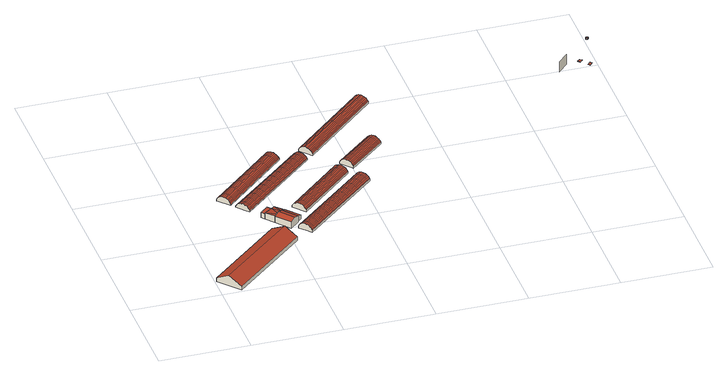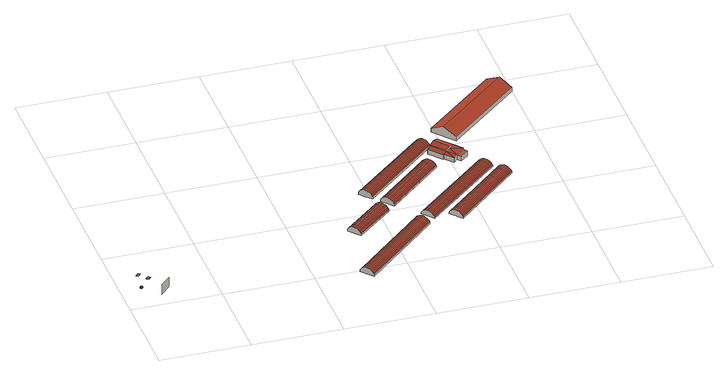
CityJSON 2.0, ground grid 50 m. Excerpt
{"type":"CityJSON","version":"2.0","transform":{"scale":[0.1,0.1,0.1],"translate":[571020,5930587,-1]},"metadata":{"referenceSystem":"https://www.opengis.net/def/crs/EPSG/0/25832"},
"CityObjects":{
"building1":{"type":"Building","attributes":{"Grundfläche 2D":"850.522653","Grundhöhe NN":"0.798"},"geometry":[{"type":"Solid","lod":"3","boundaries":[[[[0,1,2,3]],[[4,1,0,5]],[[3,2,6,7]],[[5,0,3,7,8]],[[4,5,8,9]],[[6,2,1,4,9]],[[8,7,6,9]]]],"semantics":{"surfaces":[{"type":"RoofSurface"},{"type":"WallSurface"},{"type":"GroundSurface"}],"values":[[0,0,1,1,1,1,2]]}}]},
"building2":{"type":"Building","attributes":{"Grundfläche 2D":"168.496965","Grundhöhe NN":"0.677"},"geometry":[{"type":"Solid","lod":"3","boundaries":[[[[10,11,12,13,14]],[[14,13,15,16]],[[17,18,19,20]],[[17,20,21]],[[22,21,23]],[[17,21,22]],[[10,23,24]],[[22,23,10]],[[19,25,26,27,28]],[[29,30,31,32]],[[33,34,11,10,14,16,17,22,10]],[[12,11,34,35]],[[15,13,12,35,36]],[[26,25,18,17,16,15,36,37]],[[20,19,38,39]],[[30,40,41,24,23,21,20,39,42,31]],[[10,24,41,33]],[[27,26,37,43]],[[28,27,43,44]],[[25,19,28,44,38,19,18]],[[32,31,42,45]],[[29,32,45,46]],[[30,29,46,40]],[[43,37,36,35,34,33,41,40,46,45,42,39,38,44]]]],"semantics":{"surfaces":[{"type":"RoofSurface"},{"type":"WallSurface"},{"type":"GroundSurface"}],"values":[[0,0,0,0,0,0,0,0,0,0,1,1,1,1,1,1,1,1,1,1,1,1,1,2]]}}]},
"building3":{"type":"Building","attributes":{"Grundfläche 2D":"428.666426","Grundhöhe NN":"0.518"},"geometry":[{"type":"Solid","lod":"3","boundaries":[[[[47,48,49,50]],[[51,48,47,52]],[[53,51,52,54]],[[55,53,54,56]],[[57,55,56,58]],[[59,57,58,60]],[[61,59,60,62]],[[63,61,62,64]],[[65,63,64,66]],[[67,65,66,68]],[[69,67,68,70]],[[71,69,70,72]],[[73,71,72,74]],[[75,73,74,76]],[[50,49,77,78]],[[79,76,74,72,70,68,66,64,62,60,58,56,54,52,47,50,78,80]],[[75,76,79,81]],[[49,48,51,53,55,57,59,61,63,65,67,69,71,73,75,81,77]],[[79,80,78,77,81]]]],"semantics":{"surfaces":[{"type":"RoofSurface"},{"type":"WallSurface"},{"type":"GroundSurface"}],"values":[[0,0,0,0,0,0,0,0,0,0,0,0,0,0,1,1,1,1,2]]}}]},
"building4":{"type":"Building","attributes":{"Grundfläche 2D":"494.660967","Grundhöhe NN":"0.455"},"geometry":[{"type":"Solid","lod":"3","boundaries":[[[[82,83,84,85]],[[86,82,85,87]],[[88,86,87,89]],[[90,88,89,91]],[[92,90,91,93]],[[94,92,93,95]],[[96,94,95,97]],[[98,96,97,99]],[[100,98,99,101]],[[102,100,101,103]],[[104,102,103,105]],[[106,104,105,107]],[[108,106,107,109]],[[110,108,109,111]],[[112,111,109,107,105,103,101,99,97,95,93,91,89,87,85,84,113,114]],[[110,111,112,115]],[[116,117,83,82,86,88,90,92,94,96,98,100,102,104,106,108,110,115,118]],[[84,83,117,113]],[[118,115,112,114,113,117,116]]]],"semantics":{"surfaces":[{"type":"RoofSurface"},{"type":"WallSurface"},{"type":"GroundSurface"}],"values":[[0,0,0,0,0,0,0,0,0,0,0,0,0,0,1,1,1,1,2]]}}]},
"building5":{"type":"Building","attributes":{"Grundfläche 2D":"492.768418","Grundhöhe NN":"-0.004"},"geometry":[{"type":"Solid","lod":"3","boundaries":[[[[119,120,121,122]],[[123,119,122,124]],[[125,123,124,126]],[[127,125,126,128]],[[129,127,128,130]],[[131,129,130,132]],[[133,131,132,134]],[[135,133,134,136]],[[137,135,136,138]],[[139,137,138,140]],[[141,139,140,142]],[[143,141,142,144]],[[145,143,144,146]],[[147,145,146,148]],[[149,150,148,146,144,142,140,138,136,134,132,130,128,126,124,122,121,151,152]],[[147,148,150,153]],[[154,155,156,157,120,119,123,125,127,129,131,133,135,137,139,141,143,145,147,153,158]],[[121,120,157,151]],[[155,154,158,153,150,149,152,151,157,156]]]],"semantics":{"surfaces":[{"type":"RoofSurface"},{"type":"WallSurface"},{"type":"GroundSurface"}],"values":[[0,0,0,0,0,0,0,0,0,0,0,0,0,0,1,1,1,1,2]]}}]},
"building6":{"type":"Building","attributes":{"Grundfläche 2D":"364.522718","Grundhöhe NN":"0.175"},"geometry":[{"type":"Solid","lod":"3","boundaries":[[[[159,160,161,162]],[[163,160,159,164]],[[165,163,164,166]],[[167,165,166,168]],[[169,167,168,170]],[[171,169,170,172]],[[173,171,172,174]],[[175,173,174,176]],[[177,175,176,178]],[[179,177,178,180]],[[181,179,180,182]],[[183,181,182,184]],[[185,183,184,186]],[[187,185,186,188]],[[162,161,189,190]],[[188,186,184,182,180,178,176,174,172,170,168,166,164,159,162,190,191]],[[187,188,191,192]],[[193,194,195,189,161,160,163,165,167,169,171,173,175,177,179,181,183,185,187,192,196]],[[194,193,196,192,191,190,189,195]]]],"semantics":{"surfaces":[{"type":"RoofSurface"},{"type":"WallSurface"},{"type":"GroundSurface"}],"values":[[0,0,0,0,0,0,0,0,0,0,0,0,0,0,1,1,1,1,2]]}}]},
"building7":{"type":"Building","attributes":{"Grundfläche 2D":"233.298377","Grundhöhe NN":"0.246"},"geometry":[{"type":"Solid","lod":"3","boundaries":[[[[197,198,199,200]],[[201,197,200,202]],[[203,201,202,204]],[[205,203,204,206]],[[207,205,206,208]],[[209,207,208,210]],[[211,209,210,212]],[[213,211,212,214]],[[215,213,214,216]],[[217,215,216,218]],[[219,217,218,220]],[[221,219,220,222]],[[223,221,222,224]],[[225,223,224,226]],[[227,228,229,226,224,222,220,218,216,214,212,210,208,206,204,202,200,199,230,231]],[[225,226,229,232]],[[233,198,197,201,203,205,207,209,211,213,215,217,219,221,223,225,232,234]],[[199,198,233,230]],[[232,229,228,227,231,230,233,234]]]],"semantics":{"surfaces":[{"type":"RoofSurface"},{"type":"WallSurface"},{"type":"GroundSurface"}],"values":[[0,0,0,0,0,0,0,0,0,0,0,0,0,0,1,1,1,1,2]]}}]},
"building8":{"type":"Building","attributes":{"Grundfläche 2D":"492.754384","Grundhöhe NN":"0.064"},"geometry":[{"type":"Solid","lod":"3","boundaries":[[[[235,236,237,238]],[[239,235,238,240]],[[241,239,240,242]],[[243,241,242,244]],[[245,243,244,246]],[[247,245,246,248]],[[249,247,248,250]],[[251,249,250,252]],[[253,251,252,254]],[[255,253,254,256]],[[257,255,256,258]],[[259,257,258,260]],[[261,259,260,262]],[[263,261,262,264]],[[265,266,267,268,264,262,260,258,256,254,252,250,248,246,244,242,240,238,237,269,270]],[[263,264,268,271]],[[272,236,235,239,241,243,245,247,249,251,253,255,257,259,261,263,271,273]],[[237,236,272,269]],[[271,268,267,266,265,270,269,272,273]]]],"semantics":{"surfaces":[{"type":"RoofSurface"},{"type":"WallSurface"},{"type":"GroundSurface"}],"values":[[0,0,0,0,0,0,0,0,0,0,0,0,0,0,1,1,1,1,2]]}}]},
"building9":{"type":"Building","attributes":{"Grundfläche 2D":"11130.910381","Grundhöhe NN":"5.009"},"children":["building9-1","building9-2","building9-3"],"geometry":[{"type":"MultiSurface","lod":"3","boundaries":[[[274,275,276,277]]],"semantics":{"surfaces":[{"type":"WallSurface"}],"values":[0]}}]},
"building9-1":{"type":"BuildingInstallation","parents":["building9"],"geometry":[{"type":"MultiSurface","lod":"3","boundaries":[[[278,279,280,281]],[[278,281,282,283]],[[281,280,284,282]],[[279,278,283,285]],[[280,279,285,284]]],"semantics":{"surfaces":[{"type":"RoofSurface"},{"type":"WallSurface"}],"values":[0,1,1,1,1]}}]},
"building9-2":{"type":"BuildingInstallation","parents":["building9"],"geometry":[{"type":"MultiSurface","lod":"3","boundaries":[[[286,287,288,289]],[[287,286,290,291]],[[289,288,292,293]],[[293,290,286,289]],[[291,292,288,287]]],"semantics":{"surfaces":[{"type":"RoofSurface"},{"type":"WallSurface"}],"values":[0,1,1,1,1]}}]},
"building9-3":{"type":"BuildingInstallation","parents":["building9"],"geometry":[{"type":"MultiSurface","lod":"3","boundaries":[[[294,295,296,297,298,299,300,301,302,303,304,305,306,307,308,309,310,311,312,313,314,315,316,317,318,319,320,321,322,323,324,325,326,327,328,329,330,331,332,333,334,335,336,337,338,339,340,341]],[[342,343,295,294]],[[343,344,296,295]],[[345,346,340,339]],[[346,347,341,340]],[[347,342,294,341]],[[344,348,297,296]],[[348,349,298,297]],[[349,350,299,298]],[[350,351,300,299]],[[351,352,301,300]],[[352,353,302,301]],[[353,354,303,302]],[[354,355,304,303]],[[355,356,305,304]],[[356,357,306,305]],[[357,358,307,306]],[[358,359,308,307]],[[359,360,309,308]],[[360,361,310,309]],[[361,362,311,310]],[[362,363,312,311]],[[363,364,313,312]],[[364,365,314,313]],[[365,366,315,314]],[[366,367,316,315]],[[367,368,317,316]],[[368,369,318,317]],[[369,370,319,318]],[[370,371,320,319]],[[371,372,321,320]],[[372,373,322,321]],[[373,374,323,322]],[[374,375,324,323]],[[375,376,325,324]],[[376,377,326,325]],[[377,378,327,326]],[[378,379,328,327]],[[379,380,381,330,329,328]],[[381,382,331,330]],[[382,383,332,331]],[[383,384,333,332]],[[384,385,334,333]],[[385,386,335,334]],[[386,387,336,335]],[[387,388,337,336]],[[388,389,338,337]],[[389,345,339,338]]],"semantics":{"surfaces":[{"type":"RoofSurface"},{"type":"WallSurface"}],"values":[0,1,1,1,1,1,1,1,1,1,1,1,1,1,1,1,1,1,1,1,1,1,1,1,1,1,1,1,1,1,1,1,1,1,1,1,1,1,1,1,1,1,1,1,1,1,1,1]}}]}
},
"vertices":[
[55,61,81],[469,421,81],[417,480,41],[5,119,41],[519,363,41],[106,2,41],[417,480,18],[5,119,18],[106,2,18],[519,363,18],
[460,564,55],[458,562,54],[524,486,54],[550,509,65],[484,585,65],[577,532,55],[510,608,55],[510,608,49],[511,607,49],[529,623,45],[488,669,44],[466,650,48],[484,585,52],[421,611,54],[419,609,55],[511,607,51],[575,535,51],[596,553,44],[533,626,44],[405,630,47],[421,611,47],[466,650,47],[449,670,47],[460,564,17],[458,562,17],[524,486,17],[577,532,17],[575,535,17],[529,623,17],[488,669,17],[421,611,17],[419,609,17],[466,650,17],[596,553,17],[533,626,17],[449,670,17],[405,630,17],
[235,850,29],[602,1184,29],[599,1186,22],[232,852,22],[605,1180,35],[238,846,35],[609,1176,40],[242,842,40],[613,1171,44],[247,837,44],[618,1165,47],[251,831,47],[623,1160,49],[256,826,49],[628,1154,49],[261,820,49],[633,1149,49],[266,815,49],[638,1143,47],[271,809,47],[643,1138,44],[276,804,44],[647,1133,40],[281,799,40],[651,1129,35],[285,795,35],[655,1125,29],[288,791,29],[657,1122,22],[290,788,22],[599,1186,15],[232,852,15],[290,788,15],[235,850,15],[657,1122,15],
[742,1140,28],[739,1143,22],[309,765,22],[312,762,28],[745,1137,34],[315,758,34],[749,1132,39],[319,754,39],[753,1127,43],[323,749,43],[758,1122,46],[328,744,46],[763,1116,48],[333,738,48],[768,1111,49],[338,733,49],[772,1105,48],[343,727,48],[777,1100,46],[347,721,46],[782,1094,43],[352,716,43],[786,1089,39],[357,711,39],[790,1085,34],[360,707,34],[794,1081,28],[364,703,28],[796,1078,22],[366,700,22],[366,700,15],[309,765,15],[347,721,15],[796,1078,15],[745,1137,15],[739,1143,15],[749,1132,15],
[993,863,28],[990,866,22],[562,489,22],[565,487,28],[996,859,34],[568,483,34],[1000,855,39],[572,478,39],[1004,850,43],[576,473,43],[1009,845,46],[581,468,46],[1014,839,48],[586,462,48],[1019,834,49],[591,457,49],[1024,828,48],[595,451,48],[1029,822,46],[600,446,46],[1033,817,43],[605,440,43],[1038,812,39],[609,435,39],[1042,808,34],[613,431,34],[1045,804,28],[617,427,28],[1047,801,22],[619,424,22],[591,457,10],[619,424,10],[562,489,10],[568,483,10],[1047,801,10],[1019,834,10],[1009,845,10],[1004,850,10],[990,866,10],[1045,804,10],
[591,680,28],[905,963,28],[902,965,22],[589,683,22],[908,959,34],[595,677,34],[912,955,39],[599,672,39],[917,950,43],[603,667,43],[922,944,46],[608,662,46],[926,939,48],[613,657,48],[931,933,49],[618,651,49],[936,928,48],[623,646,48],[941,922,46],[628,640,46],[946,917,43],[632,635,43],[951,912,39],[637,630,39],[954,908,34],[641,625,34],[958,904,28],[644,622,28],[960,901,22],[647,619,22],[902,965,12],[589,683,12],[647,619,12],[960,901,12],[954,908,12],[946,917,12],[905,963,12],[958,904,12],
[1000,942,28],[1002,939,22],[1206,1116,22],[1204,1119,28],[997,945,34],[1200,1123,34],[993,950,39],[1197,1127,39],[989,955,43],[1192,1132,43],[984,960,46],[1187,1138,46],[979,966,48],[1183,1143,48],[974,972,49],[1178,1149,49],[969,977,48],[1173,1154,48],[964,983,46],[1168,1160,46],[960,988,43],[1163,1165,43],[955,993,39],[1159,1170,39],[951,998,34],[1155,1175,34],[948,1001,28],[1152,1179,28],[946,1004,22],[1149,1181,22],[1155,1175,12],[1152,1179,12],[1149,1181,12],[1206,1116,12],[1159,1170,12],[946,1004,12],[1002,939,12],[1000,942,12],
[1201,1564,28],[1198,1567,22],[778,1181,22],[781,1178,28],[1204,1560,34],[784,1174,34],[1208,1556,39],[788,1170,39],[1213,1551,43],[793,1165,43],[1217,1546,46],[798,1160,46],[1222,1540,48],[803,1154,48],[1227,1535,49],[808,1149,49],[1232,1529,48],[813,1143,48],[1237,1524,46],[818,1138,46],[1242,1519,43],[822,1133,43],[1247,1514,39],[827,1128,39],[1251,1509,34],[831,1123,34],[1254,1506,28],[834,1120,28],[1257,1503,22],[837,1117,22],[827,1128,11],[831,1123,11],[834,1120,11],[837,1117,11],[778,1181,11],[822,1133,11],[1257,1503,11],[1198,1567,11],[1222,1540,11],
[2265,1421,121],[2321,1478,122],[2321,1478,60],[2265,1421,60],
[2371,1412,124],[2356,1397,124],[2367,1386,124],[2382,1401,124],[2382,1401,122],[2371,1412,122],[2367,1386,122],[2356,1397,122],
[2409,1343,124],[2425,1359,124],[2414,1369,124],[2399,1353,124],[2409,1343,122],[2425,1359,122],[2414,1369,122],[2399,1353,122],
[2448,1538,167],[2447,1538,167],[2446,1538,167],[2445,1538,167],[2445,1537,167],[2444,1537,167],[2444,1536,167],[2443,1536,167],[2443,1535,167],[2442,1535,167],[2442,1534,167],[2442,1533,167],[2442,1532,167],[2442,1531,167],[2442,1530,167],[2442,1529,167],[2443,1529,167],[2443,1528,167],[2444,1528,167],[2444,1527,167],[2445,1527,167],[2445,1526,167],[2446,1526,167],[2447,1526,167],[2448,1525,167],[2449,1526,167],[2450,1526,167],[2451,1526,167],[2452,1526,167],[2452,1527,167],[2453,1527,167],[2453,1528,167],[2454,1528,167],[2454,1529,167],[2454,1530,167],[2455,1530,167],[2455,1531,167],[2455,1532,167],[2455,1533,167],[2454,1534,167],[2454,1535,167],[2454,1536,167],[2453,1536,167],[2453,1537,167],[2452,1537,167],[2451,1538,167],[2450,1538,167],[2449,1538,167],[2448,1538,160],[2447,1538,160],[2446,1538,160],[2451,1538,160],[2450,1538,160],[2449,1538,160],[2445,1538,160],[2445,1537,160],[2444,1537,160],[2444,1536,160],[2443,1536,160],[2443,1535,160],[2442,1535,160],[2442,1534,160],[2442,1533,160],[2442,1532,160],[2442,1531,160],[2442,1530,160],[2442,1529,160],[2443,1529,160],[2443,1528,160],[2444,1528,160],[2444,1527,160],[2445,1527,160],[2445,1526,160],[2446,1526,160],[2447,1526,160],[2448,1525,160],[2449,1526,160],[2450,1526,160],[2451,1526,160],[2452,1526,160],[2452,1527,160],[2453,1527,160],[2453,1528,160],[2454,1528,160],[2454,1529,160],[2454,1530,160],[2455,1530,160],[2455,1531,160],[2455,1532,160],[2455,1533,160],[2454,1534,160],[2454,1535,160],[2454,1536,160],[2453,1536,160],[2453,1537,160],[2452,1537,160]
]}
